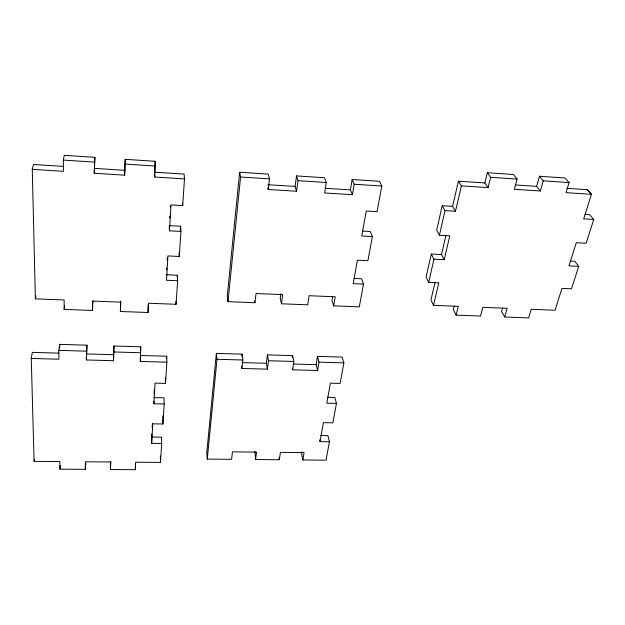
<?xml version="1.0" encoding="UTF-8"?>
<svg xmlns="http://www.w3.org/2000/svg" width="625" height="625" viewBox="0 0 625 625"><rect width="100%" height="100%" fill="white"/><g stroke="black" fill="none" stroke-linecap="round" stroke-linejoin="round"><path stroke-width="0.94" d="M58.781 353.141L32.305 352.383L31.25 358.445L34.102 461.367L59.859 461.578L59.93 469.164L85.305 469.336L85.375 461.789L110.656 462L110.445 469.516L135.344 469.688L135.688 462.211L160.484 462.422L161.695 443.469L161.562 437.164L151.625 437.031L151.672 443.352L161.695 443.469M151.672 443.352L152.773 423.836L162.93 423.992L164.211 403.969L153.906 403.766L155.07 383.125L165.523 383.367L166.867 362.172L140.297 361.445L140.742 346.82L113.992 346.016L113.453 360.711L86.336 359.961L86.961 345.195L59.656 344.367L58.852 350.359L58.93 359.211L31.25 358.445M86.336 359.961L86.961 345.195M140.297 361.445L140.742 346.82M63.313 166.391L33.453 164.492L32.273 169.359L35.375 298.859L64.117 299.969L64.164 309.414L92.422 310.453L92.547 301.07L120.68 302.156L120.383 311.484L148.055 312.508L148.516 303.227L176.055 304.297L177.641 280.75L177.344 275.258L166.297 274.766M177.641 280.75L166.492 280.266L167.953 255.93L179.273 256.469L180.953 231.43L169.461 230.828L171.016 204.914L182.695 205.586L184.484 178.898L154.734 177.039L155.188 161.289L125.211 159.32L124.648 175.148L94.211 173.242L94.891 157.328L64.219 155.312L63.367 160.086L63.422 171.312L32.273 169.359M92.977 300.984L92.422 310.453M94.211 173.242L94.891 157.328M135.344 469.688L135.438 463.25M113.453 360.711L113.992 346.016M110.797 461.172L110.445 469.516M124.648 175.148L125.211 159.32M120.773 301.125L120.383 311.484M148.125 304.961L148.055 312.508M154.695 171.297L155.188 161.289M151.625 437.031L151.789 434.117M152.172 427.312L152.383 423.422M154.047 393.883L154.258 390.141M166.586 269.93L166.703 267.992M167.164 260.258L167.336 257.352M169.688 218.008L169.805 216.102M170.32 207.523L170.43 205.617M162.789 417.766L162.906 415.867M166.562 358.148L166.688 356.234L140.352 355.477M177.219 277.125L177.344 275.258M180.297 231.031L180.617 226.242L169.234 225.633M85.305 469.336L85.82 462.844M329.43 441.742L320.055 441.625L323.398 422.664L332.898 422.82L336.453 403.383L326.836 403.188L330.367 383.172L340.109 383.406L343.875 362.867L342.156 357.102L317.484 356.375L318.992 362.164L317.609 370.492L292.625 369.828L293.875 361.453L292.578 355.641L267.422 354.898L268.5 360.734L267.391 369.148L241.898 368.469L242.875 360.008L242.016 354.148L216.359 353.398L206.773 452.773L207.281 459.094L231.602 459.312L232.453 451.859L256.555 452.109L255.57 459.531L279.32 459.742L280.422 452.359L304.078 452.609L302.852 459.961L326.055 460.164L329.43 441.742L327.922 435.633L320.484 435.531M207.281 459.094L216.992 359.273L216.359 353.398M363.523 284.125L353.18 283.672L357.398 260.188L367.891 260.703L372.391 236.562L361.75 235.992L366.234 211.047L377.031 211.68L381.82 186.016L379.531 181.289L352.164 179.516L354.188 184.258L352.422 194.688L324.656 192.969L326.258 182.477L324.492 177.727L296.516 175.922L298.016 180.672L296.578 191.242L268.195 189.492L269.453 178.852L268.234 174.094L239.633 172.242L227.25 296.117L228.008 301.68L254.938 302.742L256.031 293.516L282.703 294.617L281.461 303.789L307.711 304.828L309.102 295.711L335.234 296.789L333.695 305.859L359.281 306.867L363.523 284.125L361.539 278.781L354.078 278.445M228.008 301.68L240.57 177.016L239.633 172.242M59.93 469.164L60.352 465.438M241.805 356.023L242.016 354.148M267.391 369.148L266.328 363.281L267.422 354.898M254.914 451.422L255.57 459.531M64.164 309.414L64.68 305.57M296.578 191.242L295.109 186.414L296.516 175.922M280.836 293.703L280.227 298.266L281.461 303.789M34.102 461.367L34.375 459.5M292.305 357.492L292.578 355.641M317.609 370.492L316.125 364.664L317.484 356.375M301.883 451.922L301.578 453.75L302.852 459.961M352.422 194.688L350.422 189.875L352.164 179.516M332.602 296.758L332 300.367L333.695 305.859M35.375 298.859L35.906 296M431.305 254.031L433.945 259.172L444.211 259.68L441.484 254.547L431.305 254.031L426.102 277.109L428.656 282.383L438.781 282.844L433.508 305.336L458.297 306.336L456.102 315.109L480.523 316.047L482.852 307.328L507.156 308.312L504.703 316.984L528.648 317.906L531.227 309.281L555.055 310.25L561.93 288.383L571.516 288.812L578.711 266.367L574.859 261.305L570.047 261.062M442.195 205.766L445.016 210.609L455.477 211.227L452.562 206.391L442.195 205.766L436.672 230.258L439.398 235.258L449.805 235.82L444.211 259.68M428.656 282.383L433.945 259.172M439.398 235.258L445.016 210.609M452.562 206.391L458.398 181.211L484.812 182.945L488.07 187.609L461.422 185.883L458.398 181.211M435.062 282.227L430.953 299.938L433.508 305.336M441.484 254.547L445.883 235.57M455.477 211.227L461.422 185.883M454.242 306.195L453.375 309.68L456.102 315.109M484.812 182.945L487.352 172.719L513.539 174.5L517.07 179.078L514.344 189.305L540.336 190.992L543.211 180.828L539.445 176.258L536.617 186.352L540.336 190.992M488.07 187.609L490.648 177.312L487.352 172.719M502.547 308.141L501.578 311.594L504.703 316.984M539.445 176.258L565.086 177.992L569.07 182.562L566.055 192.656L591.5 194.305L587.352 189.688L566.953 188.344M585.109 214.422L589.648 214.695L593.75 219.469L586.125 243.258L576.281 242.727L569 265.883L578.711 266.367M327.219 397.266L334.844 397.43L336.453 403.383M153.836 397.617L164.055 397.828L164.211 403.969M86.875 353.945L113.75 354.719M216.992 359.273L242.875 360.008M268.5 360.734L293.875 361.453M318.992 362.164L343.875 362.867M242.031 362.602L266.328 363.281M293.25 364.023L316.125 364.664M58.852 350.359L86.414 351.164M113.695 351.961L140.695 352.742M362.594 231.086L370.266 231.508L372.391 236.562M593.75 219.469L583.695 218.867L591.414 194.305L587.266 189.68M240.57 177.016L269.453 178.852M298.016 180.672L326.258 182.477M354.188 184.258L381.82 186.016M94.742 168.391L124.867 170.312M154.648 172.203L184.102 174.078L184.484 178.898M267.961 184.719L295.109 186.414M325.758 188.336L350.422 189.875M515.625 184.969L536.617 186.352M63.367 160.086L94.359 162.094M124.992 164.078L155.281 166.047M490.648 177.312L517.07 179.078M543.211 180.828L569.07 182.562M267.797 187.883L268.195 189.492M319.648 439.875L320.055 441.625M292.258 368.156L292.625 369.828M254.609 300.898L254.938 302.742M279.008 457.961L279.32 459.742M241.539 365.945L241.898 368.469M182.508 203.078L182.695 205.586M180.617 226.242L180.953 231.43M179.055 252.906L179.273 256.469M175.914 301.477L176.055 304.297M169.273 226.5L169.461 230.828M166.688 356.234L166.867 362.172M165.352 377.32L165.523 383.367M162.812 418.656L162.93 423.992M160.367 456.039L160.484 462.422M154.688 174.141L154.734 177.039M153.875 401.133L153.906 403.766M59.656 344.367L59.688 347.891"/></g></svg>
